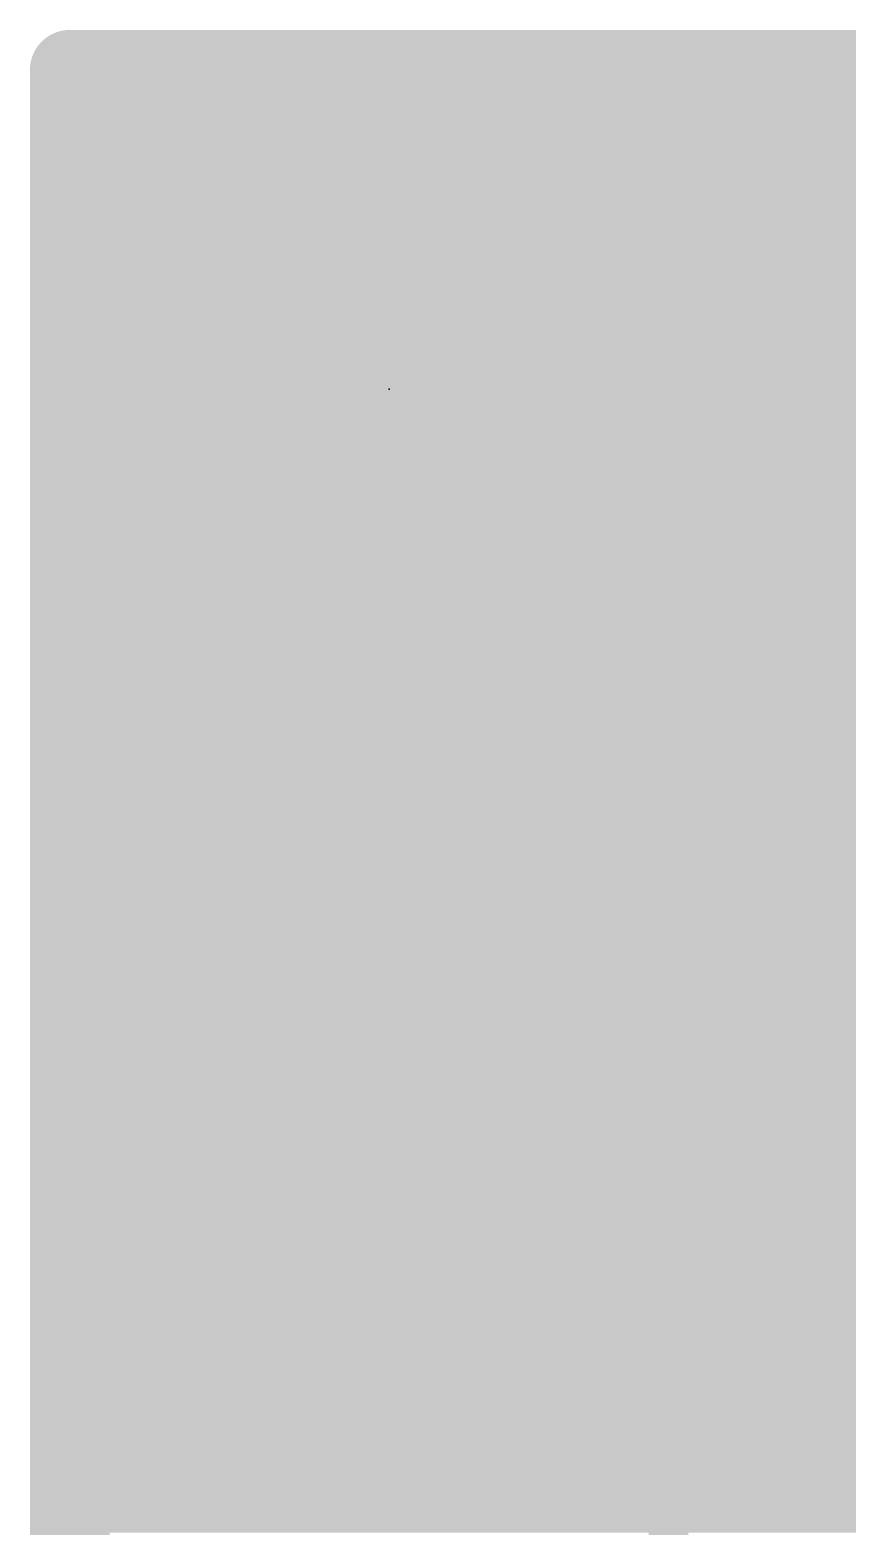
# Model space of a CAD drawing. Extents: x -74 to 33, y -13 to 31.
# Drawn here: x -0.127 to 2.473, y 25.845 to 30.607 of the extents above; entities that cross this region are included whole.
import ezdxf

# ---------------------------------------------------------------- set-up
doc = ezdxf.new("R2010")
doc.units = 0
for name, color, linetype in [('1', 12, 'CONTINUOUS'), ('16', 132, 'CONTINUOUS'), ('17', 110, 'CONTINUOUS'), ('20', 53, 'CONTINUOUS'), ('23', 53, 'CONTINUOUS'), ('29', 253, 'CONTINUOUS'), ('30', 253, 'CONTINUOUS'), ('42', 132, 'CONTINUOUS')]:
    doc.layers.add(name, color=color, linetype=linetype)

# ---------------------------------------------------------------- blocks, each defined once
blk = doc.blocks.new('ROUNDP')
at = {"const_width": 0.5}
blk.add_lwpolyline([(0, -0.25, 1), (0, 0.25, 1), (0, -0.25)], format="xyb", dxfattribs=at)
blk = doc.blocks.new('PIE')
at = {"const_width": 0.5}
blk.add_lwpolyline([(0, -0.25, 1), (0, 0.25, 1), (0, -0.25)], format="xyb", dxfattribs=at)

msp = doc.modelspace()

# ---------------------------------------------------------------- linework, layer by layer
at = {"layer": '1'}
for points, const_width in [([(7.112, 30.48), (0, 30.48)], 0.254), ([(0, 30.48), (0, 0)], 0.254), ([(2.5198, 29.3416), (2.7681, 29.5348)], 0.127), ([(2.3067, 29.1101), (2.5198, 29.3416)], 0.127), ([(2.5156, 29.337), (5.1044, 29.337)], 0.127), ([(2.3987, 29.21), (5.2213, 29.21)], 0.127), ([(2.1346, 28.8467), (2.3067, 29.1101)], 0.127), ([(2.289, 29.083), (5.331, 29.083)], 0.127), ([(2.206, 28.956), (5.414, 28.956)], 0.127), ([(2.0082, 28.5586), (2.1346, 28.8467)], 0.127), ([(2.1268, 28.829), (5.4931, 28.829)], 0.127), ([(2.0711, 28.702), (5.5489, 28.702)], 0.127), ([(2.0154, 28.575), (5.6046, 28.575)], 0.127), ([(1.931, 28.2536), (2.0082, 28.5586)], 0.127), ([(1.9802, 28.448), (5.6398, 28.448)], 0.127), ([(1.9481, 28.321), (5.6719, 28.321)], 0.127), ([(1.905, 27.94), (1.931, 28.2536)], 0.127), ([(1.926, 28.194), (5.694, 28.194)], 0.127), ([(1.9155, 28.067), (5.7045, 28.067)], 0.127), ([(1.905, 22.86), (1.905, 27.94)], 0.127), ([(1.905, 27.94), (5.715, 27.94)], 0.127), ([(1.905, 27.813), (5.715, 27.813)], 0.127), ([(1.905, 27.686), (5.715, 27.686)], 0.127), ([(1.905, 27.559), (5.715, 27.559)], 0.127), ([(1.905, 27.432), (5.715, 27.432)], 0.127), ([(1.905, 27.305), (5.715, 27.305)], 0.127), ([(1.905, 27.178), (5.715, 27.178)], 0.127), ([(1.905, 27.051), (5.715, 27.051)], 0.127), ([(1.905, 26.924), (5.715, 26.924)], 0.127), ([(1.905, 26.797), (5.715, 26.797)], 0.127), ([(1.905, 26.67), (5.715, 26.67)], 0.127), ([(1.905, 26.543), (5.715, 26.543)], 0.127), ([(1.905, 26.416), (5.715, 26.416)], 0.127), ([(1.905, 26.289), (5.715, 26.289)], 0.127), ([(1.905, 26.162), (5.715, 26.162)], 0.127), ([(1.905, 26.035), (5.715, 26.035)], 0.127), ([(1.905, 25.908), (5.715, 25.908)], 0.127)]:
    msp.add_lwpolyline(points, dxfattribs=dict(at, const_width=const_width))
for points, const_width in [([(0, 30.5435, 1), (0, 30.4165)], 0.127), ([(0.0635, 30.48, 1), (-0.0635, 30.48)], 0.127), ([(2.5156, 29.3687, 1), (2.5156, 29.3053)], 0.0635), ([(2.5003, 29.3666, 1), (2.5393, 29.3165)], 0.0635), ([(2.5431, 29.32, 1), (2.4964, 29.3631)], 0.0635), ([(2.3987, 29.2417, 1), (2.3987, 29.1783)], 0.0635), ([(2.289, 29.1148, 1), (2.289, 29.0513)], 0.0635), ([(2.2833, 29.1316, 1), (2.33, 29.0886)], 0.0635), ([(2.3333, 29.0927, 1), (2.2801, 29.1274)], 0.0635), ([(2.206, 28.9878, 1), (2.206, 28.9243)], 0.0635), ([(2.1637, 28.8339, 1), (2.1055, 28.8594)], 0.0635), ([(2.1268, 28.8607, 1), (2.1268, 28.7973)], 0.0635), ([(2.108, 28.864, 1), (2.1612, 28.8293)], 0.0635), ([(2.0711, 28.7338, 1), (2.0711, 28.6703)], 0.0635), ([(2.0154, 28.6068, 1), (2.0154, 28.5433)], 0.0635), ([(1.9791, 28.5713, 1), (2.0373, 28.5458)], 0.0635), ([(2.039, 28.5508, 1), (1.9774, 28.5663)], 0.0635), ([(1.9802, 28.4797, 1), (1.9802, 28.4163)], 0.0635), ([(1.9481, 28.3528, 1), (1.9481, 28.2893)], 0.0635), ([(1.9002, 28.2613, 1), (1.9618, 28.2458)], 0.0635), ([(1.9626, 28.2509, 1), (1.8993, 28.2562)], 0.0635), ([(1.926, 28.2258, 1), (1.926, 28.1623)], 0.0635), ([(1.9155, 28.0987, 1), (1.9155, 28.0353)], 0.0635), ([(1.905, 27.9718, 1), (1.905, 27.9083)], 0.0635), ([(1.9367, 27.94, 1), (1.8733, 27.94)], 0.0635), ([(1.8734, 27.9426, 1), (1.9366, 27.9374)], 0.0635), ([(1.905, 27.8448, 1), (1.905, 27.7813)], 0.0635), ([(1.905, 27.7177, 1), (1.905, 27.6543)], 0.0635), ([(1.905, 27.5907, 1), (1.905, 27.5273)], 0.0635), ([(1.905, 27.4638, 1), (1.905, 27.4003)], 0.0635), ([(1.905, 27.3367, 1), (1.905, 27.2733)], 0.0635), ([(1.905, 27.2097, 1), (1.905, 27.1463)], 0.0635), ([(1.905, 27.0828, 1), (1.905, 27.0193)], 0.0635), ([(1.905, 26.9558, 1), (1.905, 26.8923)], 0.0635), ([(1.905, 26.8287, 1), (1.905, 26.7653)], 0.0635), ([(1.905, 26.7018, 1), (1.905, 26.6383)], 0.0635), ([(1.905, 26.5748, 1), (1.905, 26.5113)], 0.0635), ([(1.905, 26.4477, 1), (1.905, 26.3843)], 0.0635), ([(1.905, 26.3208, 1), (1.905, 26.2573)], 0.0635), ([(1.905, 26.1938, 1), (1.905, 26.1303)], 0.0635), ([(1.905, 26.0667, 1), (1.905, 26.0033)], 0.0635), ([(1.905, 25.9398, 1), (1.905, 25.8763)], 0.0635), ([(1.905, 25.8128, 1), (1.905, 25.7493)], 0.0635)]:
    msp.add_lwpolyline(points, format="xyb", dxfattribs=dict(at, const_width=const_width))
at = {"layer": '16'}
for points, const_width in [([(0, 30.48), (21.59, 30.48)], 0.192), ([(0, 0), (0, 30.48)], 0.192), ([(2.5198, 29.3416), (2.7681, 29.5348)], 0.127), ([(2.3067, 29.1101), (2.5198, 29.3416)], 0.127), ([(2.5156, 29.337), (5.1044, 29.337)], 0.127), ([(2.3987, 29.21), (5.2213, 29.21)], 0.127), ([(2.1346, 28.8467), (2.3067, 29.1101)], 0.127), ([(2.289, 29.083), (5.331, 29.083)], 0.127), ([(2.206, 28.956), (5.414, 28.956)], 0.127), ([(2.0082, 28.5586), (2.1346, 28.8467)], 0.127), ([(2.1268, 28.829), (5.4931, 28.829)], 0.127), ([(2.0711, 28.702), (5.5489, 28.702)], 0.127), ([(2.0154, 28.575), (5.6046, 28.575)], 0.127), ([(1.931, 28.2536), (2.0082, 28.5586)], 0.127), ([(1.9802, 28.448), (5.6398, 28.448)], 0.127), ([(1.9481, 28.321), (5.6719, 28.321)], 0.127), ([(1.905, 27.94), (1.931, 28.2536)], 0.127), ([(1.926, 28.194), (5.694, 28.194)], 0.127), ([(1.9155, 28.067), (5.7045, 28.067)], 0.127), ([(1.905, 22.86), (1.905, 27.94)], 0.127), ([(1.905, 27.94), (5.715, 27.94)], 0.127), ([(1.905, 27.813), (5.715, 27.813)], 0.127), ([(1.905, 27.686), (5.715, 27.686)], 0.127), ([(1.905, 27.559), (5.715, 27.559)], 0.127), ([(1.905, 27.432), (5.715, 27.432)], 0.127), ([(1.905, 27.305), (5.715, 27.305)], 0.127), ([(1.905, 27.178), (5.715, 27.178)], 0.127), ([(1.905, 27.051), (5.715, 27.051)], 0.127), ([(1.905, 26.924), (5.715, 26.924)], 0.127), ([(1.905, 26.797), (5.715, 26.797)], 0.127), ([(1.905, 26.67), (5.715, 26.67)], 0.127), ([(1.905, 26.543), (5.715, 26.543)], 0.127), ([(1.905, 26.416), (5.715, 26.416)], 0.127), ([(1.905, 26.289), (5.715, 26.289)], 0.127), ([(1.905, 26.162), (5.715, 26.162)], 0.127), ([(1.905, 26.035), (5.715, 26.035)], 0.127), ([(1.905, 25.908), (5.715, 25.908)], 0.127)]:
    msp.add_lwpolyline(points, dxfattribs=dict(at, const_width=const_width))
for points, const_width in [([(0, 30.528, 1), (0, 30.432)], 0.096), ([(0.048, 30.48, 1), (-0.048, 30.48)], 0.096), ([(2.5156, 29.3687, 1), (2.5156, 29.3053)], 0.0635), ([(2.5003, 29.3666, 1), (2.5393, 29.3165)], 0.0635), ([(2.5431, 29.32, 1), (2.4964, 29.3631)], 0.0635), ([(2.3987, 29.2417, 1), (2.3987, 29.1783)], 0.0635), ([(2.289, 29.1148, 1), (2.289, 29.0513)], 0.0635), ([(2.2833, 29.1316, 1), (2.33, 29.0886)], 0.0635), ([(2.3333, 29.0927, 1), (2.2801, 29.1274)], 0.0635), ([(2.206, 28.9878, 1), (2.206, 28.9243)], 0.0635), ([(2.1637, 28.8339, 1), (2.1055, 28.8594)], 0.0635), ([(2.1268, 28.8607, 1), (2.1268, 28.7973)], 0.0635), ([(2.108, 28.864, 1), (2.1612, 28.8293)], 0.0635), ([(2.0711, 28.7338, 1), (2.0711, 28.6703)], 0.0635), ([(2.0154, 28.6068, 1), (2.0154, 28.5433)], 0.0635), ([(1.9791, 28.5713, 1), (2.0373, 28.5458)], 0.0635), ([(2.039, 28.5508, 1), (1.9774, 28.5663)], 0.0635), ([(1.9802, 28.4797, 1), (1.9802, 28.4163)], 0.0635), ([(1.9481, 28.3528, 1), (1.9481, 28.2893)], 0.0635), ([(1.9002, 28.2613, 1), (1.9618, 28.2458)], 0.0635), ([(1.9626, 28.2509, 1), (1.8993, 28.2562)], 0.0635), ([(1.926, 28.2258, 1), (1.926, 28.1623)], 0.0635), ([(1.9155, 28.0987, 1), (1.9155, 28.0353)], 0.0635), ([(1.905, 27.9718, 1), (1.905, 27.9083)], 0.0635), ([(1.9367, 27.94, 1), (1.8733, 27.94)], 0.0635), ([(1.8734, 27.9426, 1), (1.9366, 27.9374)], 0.0635), ([(1.905, 27.8448, 1), (1.905, 27.7813)], 0.0635), ([(1.905, 27.7177, 1), (1.905, 27.6543)], 0.0635), ([(1.905, 27.5907, 1), (1.905, 27.5273)], 0.0635), ([(1.905, 27.4638, 1), (1.905, 27.4003)], 0.0635), ([(1.905, 27.3367, 1), (1.905, 27.2733)], 0.0635), ([(1.905, 27.2097, 1), (1.905, 27.1463)], 0.0635), ([(1.905, 27.0828, 1), (1.905, 27.0193)], 0.0635), ([(1.905, 26.9558, 1), (1.905, 26.8923)], 0.0635), ([(1.905, 26.8287, 1), (1.905, 26.7653)], 0.0635), ([(1.905, 26.7018, 1), (1.905, 26.6383)], 0.0635), ([(1.905, 26.5748, 1), (1.905, 26.5113)], 0.0635), ([(1.905, 26.4477, 1), (1.905, 26.3843)], 0.0635), ([(1.905, 26.3208, 1), (1.905, 26.2573)], 0.0635), ([(1.905, 26.1938, 1), (1.905, 26.1303)], 0.0635), ([(1.905, 26.0667, 1), (1.905, 26.0033)], 0.0635), ([(1.905, 25.9398, 1), (1.905, 25.8763)], 0.0635), ([(1.905, 25.8128, 1), (1.905, 25.7493)], 0.0635)]:
    msp.add_lwpolyline(points, format="xyb", dxfattribs=dict(at, const_width=const_width))
at = {"layer": '20'}
for points, const_width in [([(1.27, 30.48, 0.4142), (0, 29.21)], 0.254), ([(1.27, 30.5435, 1), (1.27, 30.4165)], 0.127), ([(1.27, 30.4165, 1), (1.27, 30.5435)], 0.127), ([(0.0635, 29.21, 1), (-0.0635, 29.21)], 0.127), ([(-0.0635, 29.21, 1), (0.0635, 29.21)], 0.127)]:
    msp.add_lwpolyline(points, format="xyb", dxfattribs=dict(at, const_width=const_width))
at = {"layer": '20', "const_width": 0.254}
for points in [[(1.27, 30.48), (20.32, 30.48)], [(0, 1.27), (0, 29.21)]]:
    msp.add_lwpolyline(points, dxfattribs=at)
at = {"layer": '23'}
msp.add_point((1.016, 29.464), dxfattribs=at)
at = {"layer": '29', "const_width": 0.127}
for points in [[(2.5198, 29.3416), (2.7681, 29.5348)], [(2.3067, 29.1101), (2.5198, 29.3416)], [(2.5156, 29.337), (5.1044, 29.337)], [(2.3987, 29.21), (5.2213, 29.21)], [(2.1346, 28.8467), (2.3067, 29.1101)], [(2.289, 29.083), (5.331, 29.083)], [(2.206, 28.956), (5.414, 28.956)], [(2.0082, 28.5586), (2.1346, 28.8467)], [(2.1268, 28.829), (5.4931, 28.829)], [(2.0711, 28.702), (5.5489, 28.702)], [(2.0154, 28.575), (5.6046, 28.575)], [(1.931, 28.2536), (2.0082, 28.5586)], [(1.9802, 28.448), (5.6398, 28.448)], [(1.9481, 28.321), (5.6719, 28.321)], [(1.905, 27.94), (1.931, 28.2536)], [(1.926, 28.194), (5.694, 28.194)], [(1.9155, 28.067), (5.7045, 28.067)], [(1.905, 22.86), (1.905, 27.94)], [(1.905, 27.94), (5.715, 27.94)], [(1.905, 27.813), (5.715, 27.813)], [(1.905, 27.686), (5.715, 27.686)], [(1.905, 27.559), (5.715, 27.559)], [(1.905, 27.432), (5.715, 27.432)], [(1.905, 27.305), (5.715, 27.305)], [(1.905, 27.178), (5.715, 27.178)], [(1.905, 27.051), (5.715, 27.051)], [(1.905, 26.924), (5.715, 26.924)], [(1.905, 26.797), (5.715, 26.797)], [(1.905, 26.67), (5.715, 26.67)], [(1.905, 26.543), (5.715, 26.543)], [(1.905, 26.416), (5.715, 26.416)], [(1.905, 26.289), (5.715, 26.289)], [(1.905, 26.162), (5.715, 26.162)], [(1.905, 26.035), (5.715, 26.035)], [(1.905, 25.908), (5.715, 25.908)]]:
    msp.add_lwpolyline(points, dxfattribs=at)
at = {"layer": '29', "const_width": 0.0635}
for points in [[(2.5156, 29.3687, 1), (2.5156, 29.3053)], [(2.5003, 29.3666, 1), (2.5393, 29.3165)], [(2.5431, 29.32, 1), (2.4964, 29.3631)], [(2.3987, 29.2417, 1), (2.3987, 29.1783)], [(2.289, 29.1148, 1), (2.289, 29.0513)], [(2.2833, 29.1316, 1), (2.33, 29.0886)], [(2.3333, 29.0927, 1), (2.2801, 29.1274)], [(2.206, 28.9878, 1), (2.206, 28.9243)], [(2.1637, 28.8339, 1), (2.1055, 28.8594)], [(2.1268, 28.8607, 1), (2.1268, 28.7973)], [(2.108, 28.864, 1), (2.1612, 28.8293)], [(2.0711, 28.7338, 1), (2.0711, 28.6703)], [(2.0154, 28.6068, 1), (2.0154, 28.5433)], [(1.9791, 28.5713, 1), (2.0373, 28.5458)], [(2.039, 28.5508, 1), (1.9774, 28.5663)], [(1.9802, 28.4797, 1), (1.9802, 28.4163)], [(1.9481, 28.3528, 1), (1.9481, 28.2893)], [(1.9002, 28.2613, 1), (1.9618, 28.2458)], [(1.9626, 28.2509, 1), (1.8993, 28.2562)], [(1.926, 28.2258, 1), (1.926, 28.1623)], [(1.9155, 28.0987, 1), (1.9155, 28.0353)], [(1.905, 27.9718, 1), (1.905, 27.9083)], [(1.9367, 27.94, 1), (1.8733, 27.94)], [(1.8734, 27.9426, 1), (1.9366, 27.9374)], [(1.905, 27.8448, 1), (1.905, 27.7813)], [(1.905, 27.7177, 1), (1.905, 27.6543)], [(1.905, 27.5907, 1), (1.905, 27.5273)], [(1.905, 27.4638, 1), (1.905, 27.4003)], [(1.905, 27.3367, 1), (1.905, 27.2733)], [(1.905, 27.2097, 1), (1.905, 27.1463)], [(1.905, 27.0828, 1), (1.905, 27.0193)], [(1.905, 26.9558, 1), (1.905, 26.8923)], [(1.905, 26.8287, 1), (1.905, 26.7653)], [(1.905, 26.7018, 1), (1.905, 26.6383)], [(1.905, 26.5748, 1), (1.905, 26.5113)], [(1.905, 26.4477, 1), (1.905, 26.3843)], [(1.905, 26.3208, 1), (1.905, 26.2573)], [(1.905, 26.1938, 1), (1.905, 26.1303)], [(1.905, 26.0667, 1), (1.905, 26.0033)], [(1.905, 25.9398, 1), (1.905, 25.8763)], [(1.905, 25.8128, 1), (1.905, 25.7493)]]:
    msp.add_lwpolyline(points, format="xyb", dxfattribs=at)
at = {"layer": '30', "const_width": 0.127}
for points in [[(2.5198, 29.3416), (2.7681, 29.5348)], [(2.3067, 29.1101), (2.5198, 29.3416)], [(2.5156, 29.337), (5.1044, 29.337)], [(2.3987, 29.21), (5.2213, 29.21)], [(2.1346, 28.8467), (2.3067, 29.1101)], [(2.289, 29.083), (5.331, 29.083)], [(2.206, 28.956), (5.414, 28.956)], [(2.0082, 28.5586), (2.1346, 28.8467)], [(2.1268, 28.829), (5.4931, 28.829)], [(2.0711, 28.702), (5.5489, 28.702)], [(2.0154, 28.575), (5.6046, 28.575)], [(1.931, 28.2536), (2.0082, 28.5586)], [(1.9802, 28.448), (5.6398, 28.448)], [(1.9481, 28.321), (5.6719, 28.321)], [(1.905, 27.94), (1.931, 28.2536)], [(1.926, 28.194), (5.694, 28.194)], [(1.9155, 28.067), (5.7045, 28.067)], [(1.905, 22.86), (1.905, 27.94)], [(1.905, 27.94), (5.715, 27.94)], [(1.905, 27.813), (5.715, 27.813)], [(1.905, 27.686), (5.715, 27.686)], [(1.905, 27.559), (5.715, 27.559)], [(1.905, 27.432), (5.715, 27.432)], [(1.905, 27.305), (5.715, 27.305)], [(1.905, 27.178), (5.715, 27.178)], [(1.905, 27.051), (5.715, 27.051)], [(1.905, 26.924), (5.715, 26.924)], [(1.905, 26.797), (5.715, 26.797)], [(1.905, 26.67), (5.715, 26.67)], [(1.905, 26.543), (5.715, 26.543)], [(1.905, 26.416), (5.715, 26.416)], [(1.905, 26.289), (5.715, 26.289)], [(1.905, 26.162), (5.715, 26.162)], [(1.905, 26.035), (5.715, 26.035)], [(1.905, 25.908), (5.715, 25.908)]]:
    msp.add_lwpolyline(points, dxfattribs=at)
at = {"layer": '30', "const_width": 0.0635}
for points in [[(2.5156, 29.3687, 1), (2.5156, 29.3053)], [(2.5003, 29.3666, 1), (2.5393, 29.3165)], [(2.5431, 29.32, 1), (2.4964, 29.3631)], [(2.3987, 29.2417, 1), (2.3987, 29.1783)], [(2.289, 29.1148, 1), (2.289, 29.0513)], [(2.2833, 29.1316, 1), (2.33, 29.0886)], [(2.3333, 29.0927, 1), (2.2801, 29.1274)], [(2.206, 28.9878, 1), (2.206, 28.9243)], [(2.1637, 28.8339, 1), (2.1055, 28.8594)], [(2.1268, 28.8607, 1), (2.1268, 28.7973)], [(2.108, 28.864, 1), (2.1612, 28.8293)], [(2.0711, 28.7338, 1), (2.0711, 28.6703)], [(2.0154, 28.6068, 1), (2.0154, 28.5433)], [(1.9791, 28.5713, 1), (2.0373, 28.5458)], [(2.039, 28.5508, 1), (1.9774, 28.5663)], [(1.9802, 28.4797, 1), (1.9802, 28.4163)], [(1.9481, 28.3528, 1), (1.9481, 28.2893)], [(1.9002, 28.2613, 1), (1.9618, 28.2458)], [(1.9626, 28.2509, 1), (1.8993, 28.2562)], [(1.926, 28.2258, 1), (1.926, 28.1623)], [(1.9155, 28.0987, 1), (1.9155, 28.0353)], [(1.905, 27.9718, 1), (1.905, 27.9083)], [(1.9367, 27.94, 1), (1.8733, 27.94)], [(1.8734, 27.9426, 1), (1.9366, 27.9374)], [(1.905, 27.8448, 1), (1.905, 27.7813)], [(1.905, 27.7177, 1), (1.905, 27.6543)], [(1.905, 27.5907, 1), (1.905, 27.5273)], [(1.905, 27.4638, 1), (1.905, 27.4003)], [(1.905, 27.3367, 1), (1.905, 27.2733)], [(1.905, 27.2097, 1), (1.905, 27.1463)], [(1.905, 27.0828, 1), (1.905, 27.0193)], [(1.905, 26.9558, 1), (1.905, 26.8923)], [(1.905, 26.8287, 1), (1.905, 26.7653)], [(1.905, 26.7018, 1), (1.905, 26.6383)], [(1.905, 26.5748, 1), (1.905, 26.5113)], [(1.905, 26.4477, 1), (1.905, 26.3843)], [(1.905, 26.3208, 1), (1.905, 26.2573)], [(1.905, 26.1938, 1), (1.905, 26.1303)], [(1.905, 26.0667, 1), (1.905, 26.0033)], [(1.905, 25.9398, 1), (1.905, 25.8763)], [(1.905, 25.8128, 1), (1.905, 25.7493)]]:
    msp.add_lwpolyline(points, format="xyb", dxfattribs=at)
at = {"layer": '42', "const_width": 0.192}
for points in [[(6.35, 30.353), (0, 30.353)], [(0, 30.353), (0, -0.127)], [(0, 30.336), (6.3496, 30.336)], [(0, 30.144), (6.3455, 30.144)], [(0, 29.952), (6.3413, 29.952)], [(0, 29.76), (6.3372, 29.76)], [(0, 29.568), (6.333, 29.568)], [(0, 29.376), (6.3289, 29.376)], [(0, 29.184), (6.3247, 29.184)], [(0, 28.992), (6.3206, 28.992)], [(0, 28.8), (6.3164, 28.8)], [(0, 28.608), (6.3123, 28.608)], [(0, 28.416), (6.3081, 28.416)], [(0, 28.224), (6.304, 28.224)], [(0, 28.032), (6.2998, 28.032)], [(0, 27.84), (6.2957, 27.84)], [(0, 27.648), (6.2915, 27.648)], [(0, 27.456), (6.2874, 27.456)], [(0, 27.264), (6.2832, 27.264)], [(0, 27.072), (6.2791, 27.072)], [(0, 26.88), (6.2749, 26.88)], [(0, 26.688), (6.2708, 26.688)], [(0, 26.496), (6.2666, 26.496)], [(0, 26.304), (6.2625, 26.304)], [(0, 26.112), (6.2583, 26.112)], [(0, 25.92), (6.2542, 25.92)]]:
    msp.add_lwpolyline(points, dxfattribs=at)
at = {"layer": '42', "const_width": 0.096}
for points in [[(0, 30.401, 1), (0, 30.305)], [(0.048, 30.353, 1), (-0.048, 30.353)], [(0, 30.384, 1), (0, 30.288)], [(0, 30.192, 1), (0, 30.096)], [(0, 30, 1), (0, 29.904)], [(0, 29.808, 1), (0, 29.712)], [(0, 29.616, 1), (0, 29.52)], [(0, 29.424, 1), (0, 29.328)], [(0, 29.232, 1), (0, 29.136)], [(0, 29.04, 1), (0, 28.944)], [(0, 28.848, 1), (0, 28.752)], [(0, 28.656, 1), (0, 28.56)], [(0, 28.464, 1), (0, 28.368)], [(0, 28.272, 1), (0, 28.176)], [(0, 28.08, 1), (0, 27.984)], [(0, 27.888, 1), (0, 27.792)], [(0, 27.696, 1), (0, 27.6)], [(0, 27.504, 1), (0, 27.408)], [(0, 27.312, 1), (0, 27.216)], [(0, 27.12, 1), (0, 27.024)], [(0, 26.928, 1), (0, 26.832)], [(0, 26.736, 1), (0, 26.64)], [(0, 26.544, 1), (0, 26.448)], [(0, 26.352, 1), (0, 26.256)], [(0, 26.16, 1), (0, 26.064)], [(0, 25.968, 1), (0, 25.872)]]:
    msp.add_lwpolyline(points, format="xyb", dxfattribs=at)

# ---------------------------------------------------------------- block references
at = {"layer": '1', "xscale": 0.635, "yscale": 0.635}
msp.add_blockref('PIE', (1.016, 29.464), dxfattribs=at)
at = {"layer": '17', "rotation": 270}
for xscale, yscale in [(3.81, 3.81), (3.81, 3.81), (3.216, 3.216), (3.216, 3.216)]:
    msp.add_blockref('ROUNDP', (3.81, 27.94), dxfattribs=dict(at, xscale=xscale, yscale=yscale))
at = {"layer": '29', "xscale": 4.0132, "yscale": 4.0132, "rotation": 270}
msp.add_blockref('ROUNDP', (3.81, 27.94), dxfattribs=at)
at = {"layer": '29', "xscale": 0.8382, "yscale": 0.8382}
msp.add_blockref('PIE', (1.016, 29.464), dxfattribs=at)
at = {"layer": '30', "xscale": 4.0132, "yscale": 4.0132, "rotation": 270}
msp.add_blockref('ROUNDP', (3.81, 27.94), dxfattribs=at)

doc.saveas('drawing.dxf')
